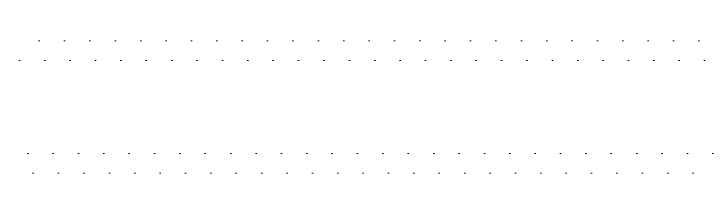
# Model space of a CAD drawing. Header units: millimetres. Extents: x -1 to 366, y 0 to 340.
# Drawn here: x -0.6 to 122.6, y 240.9 to 273.9 of the extents above; entities that cross this region are included whole.
import ezdxf

# ---------------------------------------------------------------- set-up
doc = ezdxf.new("R2010")
doc.units = ezdxf.units.MM
pattern_1 = [(45, (-418.589, -72.4933), (-2.245064, 2.245064), [])]

msp = doc.modelspace()

# ---------------------------------------------------------------- hatches: boundary and pattern name
at = {"linetype": 'Continuous', "lineweight": 18}
h = msp.add_hatch(dxfattribs=at)
h.set_pattern_fill('ANSI31', style=0)
h.set_pattern_definition(pattern_1)
edge = h.paths.add_edge_path(flags=0)
edge.add_line((153.77, 273.87), (153.77, 269.12))
edge.add_ellipse((-0.13, 267.37), major_axis=(-2090.98, 0), ratio=0.0008369, start_angle=265.73518, end_angle=265.77914, ccw=False)
edge.add_line((155.37, 269.12), (155.37, 273.87))
edge.add_line((155.37, 273.87), (153.77, 273.87))
h = msp.add_hatch(dxfattribs=at)
h.set_pattern_fill('ANSI31', style=0)
h.set_pattern_definition(pattern_1)
edge = h.paths.add_edge_path(flags=0)
edge.add_line((155.37, 249.12), (155.37, 265.63))
edge.add_ellipse((-0.13, 267.37), major_axis=(-2090.98, 0), ratio=0.0008369, start_angle=94.22086, end_angle=94.26482, ccw=False)
edge.add_line((153.77, 265.63), (153.77, 249.12))
edge.add_ellipse((-0.13, 247.37), major_axis=(-2090.98, 0), ratio=0.0008369, start_angle=265.73518, end_angle=265.77914, ccw=False)
h = msp.add_hatch(dxfattribs=at)
h.set_pattern_fill('ANSI31', style=0)
h.set_pattern_definition(pattern_1)
edge = h.paths.add_edge_path(flags=0)
edge.add_line((155.37, 240.87), (155.37, 245.63))
edge.add_ellipse((-0.13, 247.37), major_axis=(-2090.98, 0), ratio=0.0008369, start_angle=94.22086, end_angle=94.26482, ccw=False)
edge.add_line((153.77, 245.63), (153.77, 240.87))
edge.add_line((153.77, 240.87), (155.37, 240.87))

doc.saveas('drawing.dxf')
